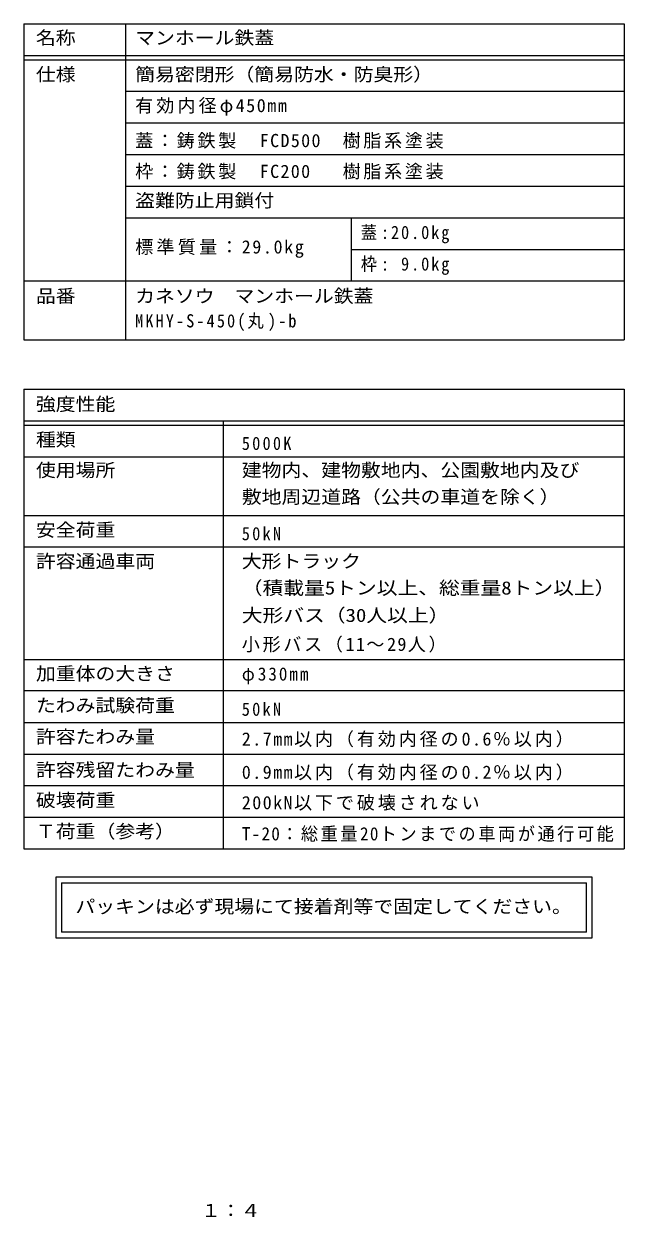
# Model space of a CAD drawing. Units: millimetres on the paper, enlarged 4 times. Extents: x -623 to 760, y -541 to 560.
# Drawn here: x 228 to 760, y -530 to 529 of the extents above; entities that cross this region are included whole.
import ezdxf
from ezdxf.enums import TextEntityAlignment as Align

# ---------------------------------------------------------------- set-up
doc = ezdxf.new("R2010")
doc.units = ezdxf.units.MM
doc.header["$LTSCALE"] = 4
doc.layers.add('F-5_F-5ﾚｲﾔ', color=2, linetype='Continuous')
doc.layers.add('F-F_F-Fﾚｲﾔ', color=7, linetype='Continuous', lineweight=9)
doc.styles.add('ＭＳ ゴシック', font='')
doc.styles.get('ＭＳ ゴシック').set_extended_font_data('MS Gothic')

msp = doc.modelspace()

# ---------------------------------------------------------------- linework, layer by layer
at = {"layer": 'F-F_F-Fﾚｲﾔ'}
for p, q in [((227.809, 528.8), (759.824, 528.8)), ((227.809, 528.8), (227.809, 248.607)), ((317.989, 528.8), (317.989, 248.607)), ((759.824, 528.8), (759.824, 248.607)), ((227.809, 500.8), (759.824, 500.8)), ((227.809, 496.8), (759.824, 496.8)), ((759.824, 468.8), (317.989, 468.8)), ((759.824, 440.8), (317.989, 440.8)), ((317.989, 412.8), (759.824, 412.8)), ((317.989, 384.8), (759.824, 384.8)), ((317.989, 356.8), (759.824, 356.8)), ((517.989, 356.8), (517.989, 300.8)), ((517.989, 328.8), (759.824, 328.8)), ((227.809, 300.8), (759.824, 300.8)), ((227.809, 248.607), (759.824, 248.607)), ((227.809, 204.8), (759.824, 204.8)), ((227.809, 204.8), (227.809, -202.908)), ((759.824, 204.8), (759.824, -202.908)), ((227.809, 176.8), (759.824, 176.8)), ((227.809, 172.8), (759.824, 172.8)), ((404.43, 176.8), (404.43, -202.908)), ((227.809, 144.8), (759.824, 144.8)), ((227.809, 92.8), (759.824, 92.8)), ((227.809, 64.8), (759.824, 64.8)), ((227.809, -34.909), (759.824, -34.909)), ((759.824, -62.909), (227.809, -62.909)), ((227.809, -90.909), (759.824, -90.909)), ((227.809, -118.908), (759.824, -118.908)), ((227.809, -146.908), (759.824, -146.908)), ((227.809, -174.908), (759.824, -174.908)), ((227.809, -202.908), (759.824, -202.908)), ((256.048, -228.003), (256.048, -281.814)), ((731.584, -228.003), (256.048, -228.003)), ((731.584, -281.814), (731.584, -228.003)), ((261.048, -233.003), (261.048, -276.814)), ((261.048, -233.003), (726.584, -233.003)), ((726.584, -276.814), (726.584, -233.003)), ((256.048, -281.814), (731.584, -281.814)), ((726.584, -276.814), (261.048, -276.814))]:
    msp.add_line(p, q, dxfattribs=at)

# ---------------------------------------------------------------- texts
at = {"layer": 'F-5_F-5ﾚｲﾔ', "style": 'ＭＳ ゴシック', "width": 1.1}
msp.add_text('１：４', height=11.73, dxfattribs=at).set_placement((384.8, -533.2), align=Align.BOTTOM_LEFT)
at = {"layer": 'F-F_F-Fﾚｲﾔ', "color": 3, "style": 'ＭＳ ゴシック'}
for s, width, p in [('名称', 1.1, (238.456, 507.091)), ('マンホール鉄蓋', 1.1, (326.454, 507.091)), ('仕様', 1.1, (238.456, 474.588)), ('簡易密閉形（簡易防水・防臭形）', 1.1, (326.454, 474.588)), ('盗難防止用鎖付', 1.1, (326.454, 362.774)), ('品番', 1.1, (238.456, 278.011)), ('カネソウ\u3000マンホール鉄蓋', 1.1, (326.454, 278.011)), ('強度性能', 1.1, (238.456, 182.155)), ('種類', 1.1, (238.456, 150.649)), ('使用場所', 1.1, (238.456, 123.556)), ('建物内、建物敷地内、公園敷地内及び', 1.1, (420.964, 123.556)), ('敷地周辺道路（公共の車道を除く）', 1.1, (420.964, 99.848)), ('安全荷重', 1.1, (238.456, 70.572)), ('許容通過車両', 1.1, (238.456, 42.789)), ('大形トラック', 1.1, (420.964, 42.789)), ('（積載量5トン以上、総重量8トン以上）', 1.15, (420.964, 19.08)), ('大形バス（30人以上）', 1.15, (420.964, -5.211)), ('加重体の大きさ', 1.1, (238.456, -56.92)), ('たわみ試験荷重', 1.1, (238.456, -85.137)), ('許容たわみ量', 1.1, (238.456, -112.919)), ('許容残留たわみ量', 1.1, (238.456, -142.392)), ('破壊荷重', 1.1, (238.456, -169.194)), ('Ｔ荷重（参考）', 1.1, (238.456, -196.82))]:
    msp.add_text(s, height=11.73, dxfattribs=dict(at, width=width)).set_placement(p, align=Align.BOTTOM_LEFT)
at = {"layer": 'F-F_F-Fﾚｲﾔ', "color": 2, "style": 'ＭＳ ゴシック', "width": 1.1}
msp.add_text('パッキンは必ず現場にて接着剤等で固定してください。', height=11.73, dxfattribs=at).set_placement((273.495, -263.503), align=Align.BOTTOM_LEFT)
at = {"layer": 'F-F_F-Fﾚｲﾔ', "color": 3, "char_height": 11.73, "attachment_point": 7, "style": 'ＭＳ ゴシック'}
for s, insert in [('\\T1.17;有効内径φ450mm', (326.454, 447.303)), ('\\T1.15;蓋：鋳鉄製\u3000FCD500\u3000樹脂系塗装', (326.454, 418.107)), ('\\T1.15;枠：鋳鉄製\u3000FC200\\~\u3000樹脂系塗装', (326.454, 390.775)), ('\\T1.24;\\W0.9;蓋:20.0kg', (526.454, 334.107)), ('\\T1.18;標準質量：29.0kg', (326.454, 321.25)), ('\\T1.24;\\W0.9;枠:\\~9.0kg', (526.454, 306.106)), ('\\T1.26;\\W0.9;MKHY-S-450(丸)-b', (326.454, 256.403)), ('\\T1.28;\\W0.9;5000K', (420.964, 150.649)), ('\\T1.28;\\W0.9;50kN', (420.964, 70.572)), ('\\T1.15;小形バス（11～29人）', (420.964, -28.92)), ('\\T1.23;\\W0.95;φ330mm', (420.964, -56.92)), ('\\T1.28;\\W0.9;50kN', (420.964, -85.137)), ('\\T1.16;2.7mm以内（有効内径の0.6％以内）', (420.964, -112.919)), ('\\T1.16;0.9mm以内（有効内径の0.2％以内）', (420.964, -142.392)), ('\\T1.16;200kN以下で破壊されない', (420.964, -169.194)), ('\\T1.15;\\W0.95;T-20：総重量20トンまでの車両が通行可能', (420.964, -196.82))]:
    msp.add_mtext(s, dxfattribs=dict(at, insert=insert))

doc.saveas('drawing.dxf')
